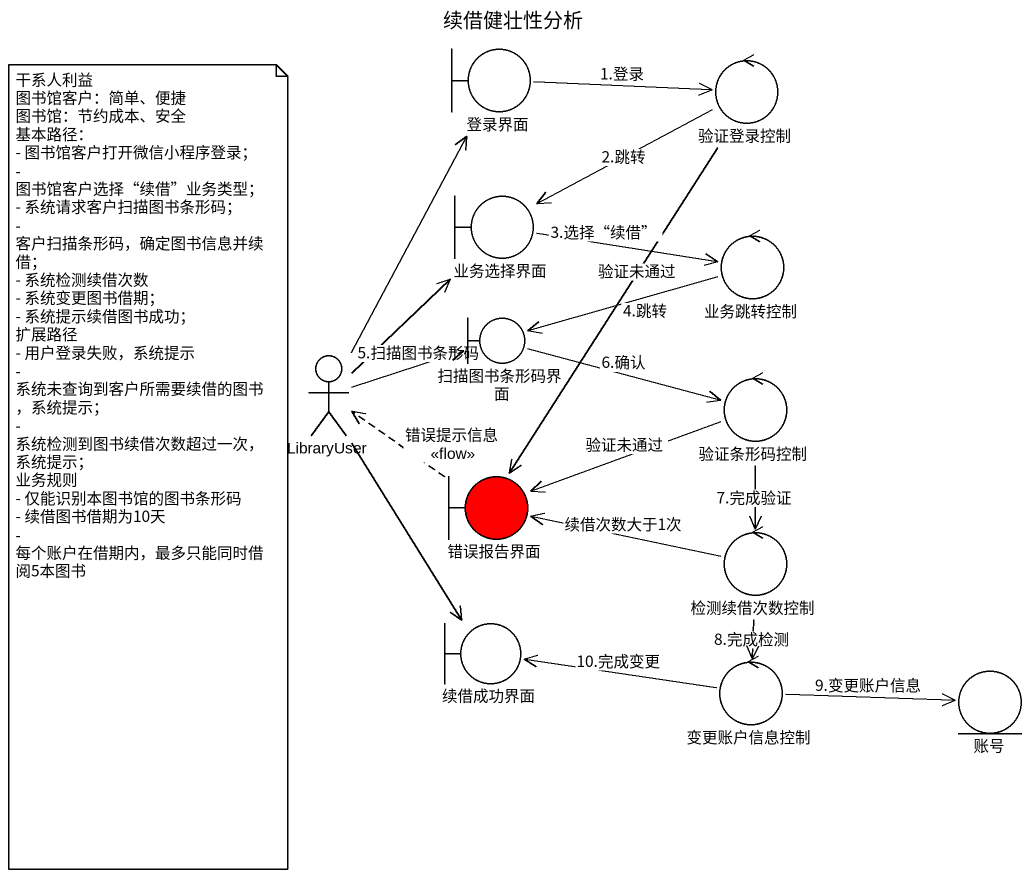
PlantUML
@startuml
title 续借健壮性分析
boundary 登录界面
control 验证登录控制
boundary 业务选择界面
control 业务跳转控制
boundary 扫描图书条形码界面
actor LibraryUser
control 验证条形码控制
boundary 错误报告界面 #FF0000
control 检测续借次数控制
boundary 续借成功界面
control 变更账户信息控制
entity 账号
登录界面 -right-> 验证登录控制 : 1.登录
验证登录控制 -left-> 业务选择界面 : 2.跳转
验证登录控制 --> 错误报告界面 : 验证未通过
业务选择界面 -right-> 业务跳转控制 : 3.选择“续借”
业务跳转控制 -left-> 扫描图书条形码界面 : 4.跳转
扫描图书条形码界面 -right-> 验证条形码控制 : 6.确认
LibraryUser -up-> 登录界面
LibraryUser -up-> 业务选择界面
LibraryUser -right-> 扫描图书条形码界面 : 5.扫描图书条形码
LibraryUser --> 续借成功界面
验证条形码控制 -left-> 错误报告界面 : 验证未通过
验证条形码控制 --> 检测续借次数控制 : 7.完成验证
错误报告界面 .left.> LibraryUser : 错误提示信息\n<<flow>>
检测续借次数控制 -left-> 错误报告界面 : 续借次数大于1次
检测续借次数控制 --> 变更账户信息控制 : 8.完成检测
变更账户信息控制 -left-> 续借成功界面 : 10.完成变更
变更账户信息控制 -right-> 账号 : 9.变更账户信息
note as N1
  干系人利益
  图书馆客户：简单、便捷
  图书馆：节约成本、安全
  基本路径：
  - 图书馆客户打开微信小程序登录；
  - 图书馆客户选择“续借”业务类型；
  - 系统请求客户扫描图书条形码；
  - 客户扫描条形码，确定图书信息并续借；
  - 系统检测续借次数
  - 系统变更图书借期；
  - 系统提示续借图书成功；
  扩展路径
  - 用户登录失败，系统提示
  - 系统未查询到客户所需要续借的图书，系统提示；
  - 系统检测到图书续借次数超过一次，系统提示；
  业务规则
  - 仅能识别本图书馆的图书条形码
  - 续借图书借期为10天
  - 每个账户在借期内，最多只能同时借阅5本图书
end note
@enduml
